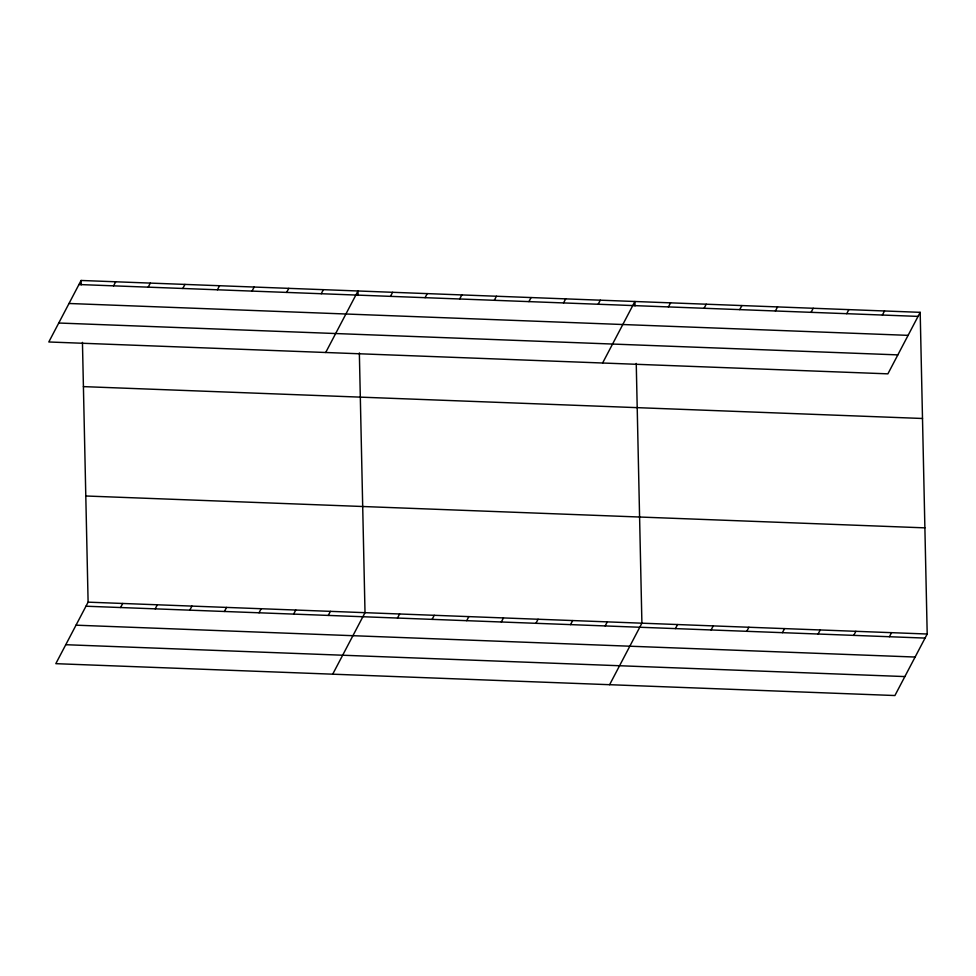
<?xml version="1.0" encoding="UTF-8"?>
<svg xmlns="http://www.w3.org/2000/svg" width="976" height="976" viewBox="0 0 976 976"><rect width="100%" height="100%" fill="white"/><g stroke="black" fill="none" stroke-linecap="round" stroke-linejoin="round"><path stroke-width="1.46" d="M81.093 280.466L48.8 341.978L887.892 373.845L920.185 312.332L81.093 280.466L81.191 284.882M113.57 285.846L115.705 281.771M148.193 287.164L150.328 283.089M182.805 288.469L184.94 284.406M217.416 289.787L219.551 285.724M82.448 342.393L88.108 602.155L55.815 663.668L894.907 695.534L927.2 634.022L920.185 312.332M252.028 291.104L254.163 287.029M120.585 607.536L122.72 603.461M286.639 292.422L288.774 288.347M155.196 608.853L157.331 604.778M321.25 293.727L323.385 289.665M189.808 610.159L191.943 606.096M325.703 352.495L357.997 290.982L358.094 295.399M224.419 611.476L226.554 607.414M390.473 296.362L392.608 292.3M259.03 612.794L261.165 608.719M425.085 297.68L427.22 293.605M293.642 614.111L295.777 610.037M459.696 298.985L461.831 294.923M328.265 615.417L330.4 611.354M494.307 300.303L496.455 296.24M332.706 674.184L365.012 612.672L359.351 352.909M528.931 301.621L531.066 297.558M397.488 618.052L399.623 613.977M563.542 302.938L565.677 298.863M432.1 619.37L434.235 615.295M598.154 304.244L600.289 300.181M466.711 620.675L468.846 616.612M602.607 363.011L634.9 301.499L634.998 305.915M501.322 621.993L503.457 617.93M668.426 306.915L670.561 302.853M535.934 623.31L538.069 619.235M704.086 308.27L706.221 304.207M570.545 624.628L572.68 620.553M739.747 309.624L741.882 305.561M605.157 625.933L607.292 621.871M775.408 310.978L777.543 306.915M609.61 684.701L641.903 623.188L636.242 363.426M811.068 312.332L813.203 308.27M675.429 628.605L677.576 624.542M846.729 313.686L848.864 309.624M711.101 629.959L713.236 625.897M882.389 315.041L884.524 310.978M746.762 631.313L748.897 627.251M782.423 632.668L784.558 628.605M818.083 634.022L820.218 629.959M853.744 635.376L855.879 631.313M889.404 636.73L891.539 632.668M78.958 284.528L918.05 316.395M69.003 303.487L908.107 335.354M58.755 323.019L897.847 354.886M83.411 386.618L922.503 418.484M85.79 495.991L924.882 527.857M88.108 602.155L927.2 634.022M85.973 606.218L925.065 638.084M76.018 625.177L915.11 657.043M65.758 644.709L904.862 676.575"/></g></svg>
